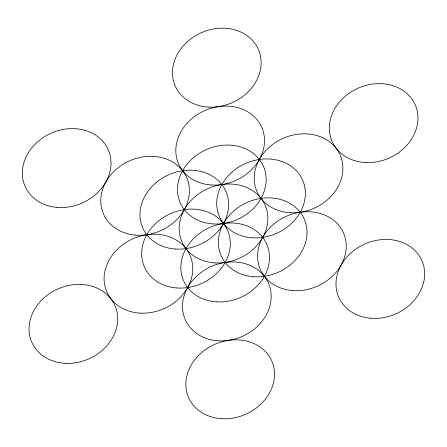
<?xml version="1.0" encoding="UTF-8"?>
<svg xmlns="http://www.w3.org/2000/svg" width="447" height="447" viewBox="0 0 447 447"><rect width="100%" height="100%" fill="white"/><g stroke="black" fill="none" stroke-linecap="round" stroke-linejoin="round"><path stroke-width="0.67" d="M214.683 262.886A45.426 38.23 -23.8 0 0 265.54 206.296A45.426 38.23 -23.8 0 0 190.282 201.318A45.426 38.23 -23.8 0 0 214.683 262.886M211.336 184.98A45.426 38.23 -23.8 0 0 262.193 128.39A45.426 38.23 -23.8 0 0 186.935 123.411A45.426 38.23 -23.8 0 0 211.336 184.98M218.024 340.793A45.426 38.23 -23.8 0 0 268.882 284.203A45.426 38.23 -23.8 0 0 193.629 279.224A45.426 38.23 -23.8 0 0 218.024 340.793M213.007 223.93A45.426 38.23 -23.8 0 0 263.864 167.346A45.426 38.23 -23.8 0 0 188.606 162.362A45.426 38.23 -23.8 0 0 213.007 223.93M216.354 301.837A45.426 38.23 -23.8 0 0 267.211 245.252A45.426 38.23 -23.8 0 0 191.953 240.268A45.426 38.23 -23.8 0 0 216.354 301.837M175.475 249.029A45.426 38.23 -23.8 0 0 226.333 192.445A45.426 38.23 -23.8 0 0 151.075 187.461A45.426 38.23 -23.8 0 0 175.475 249.029M140.654 313.14A45.426 38.23 -23.8 0 0 190.126 255.65A45.426 38.23 -23.8 0 0 114.527 252.298A45.426 38.23 -23.8 0 0 140.654 313.14M177.146 287.985A45.426 38.23 -23.8 0 0 228.004 231.395A45.426 38.23 -23.8 0 0 152.751 226.417A45.426 38.23 -23.8 0 0 177.146 287.985M135.24 235.094A45.426 38.23 -23.8 0 0 187.449 179.437A45.426 38.23 -23.8 0 0 112.583 172.833A45.426 38.23 -23.8 0 0 135.24 235.094M253.885 276.743A45.426 38.23 -23.8 0 0 304.742 220.153A45.426 38.23 -23.8 0 0 229.484 215.175A45.426 38.23 -23.8 0 0 253.885 276.743M290.779 212.75A45.426 38.23 -23.8 0 0 340.256 155.26A45.426 38.23 -23.8 0 0 264.658 151.907A45.426 38.23 -23.8 0 0 290.779 212.75M252.214 237.787A45.426 38.23 -23.8 0 0 303.072 181.203A45.426 38.23 -23.8 0 0 227.814 176.219A45.426 38.23 -23.8 0 0 252.214 237.787M292.059 290.516A45.426 38.23 -23.8 0 0 344.268 234.859A45.426 38.23 -23.8 0 0 269.401 228.255A45.426 38.23 -23.8 0 0 292.059 290.516M207.989 107.073A45.426 38.23 -23.8 0 0 258.847 50.483A45.426 38.23 -23.8 0 0 183.588 45.505A45.426 38.23 -23.8 0 0 207.989 107.073M56.83 207.386A45.426 38.23 -23.8 0 0 109.04 151.729A45.426 38.23 -23.8 0 0 34.173 145.124A45.426 38.23 -23.8 0 0 56.83 207.386M65.592 363.333A45.426 38.23 -23.8 0 0 115.063 305.849A45.426 38.23 -23.8 0 0 39.465 302.49A45.426 38.23 -23.8 0 0 65.592 363.333M221.371 418.699A45.426 38.23 -23.8 0 0 272.229 362.109A45.426 38.23 -23.8 0 0 196.971 357.131A45.426 38.23 -23.8 0 0 221.371 418.699M370.468 318.23A45.426 38.23 -23.8 0 0 422.678 262.573A45.426 38.23 -23.8 0 0 347.811 255.969A45.426 38.23 -23.8 0 0 370.468 318.23M365.847 162.552A45.426 38.23 -23.8 0 0 415.319 105.067A45.426 38.23 -23.8 0 0 339.72 101.709A45.426 38.23 -23.8 0 0 365.847 162.552"/></g></svg>
